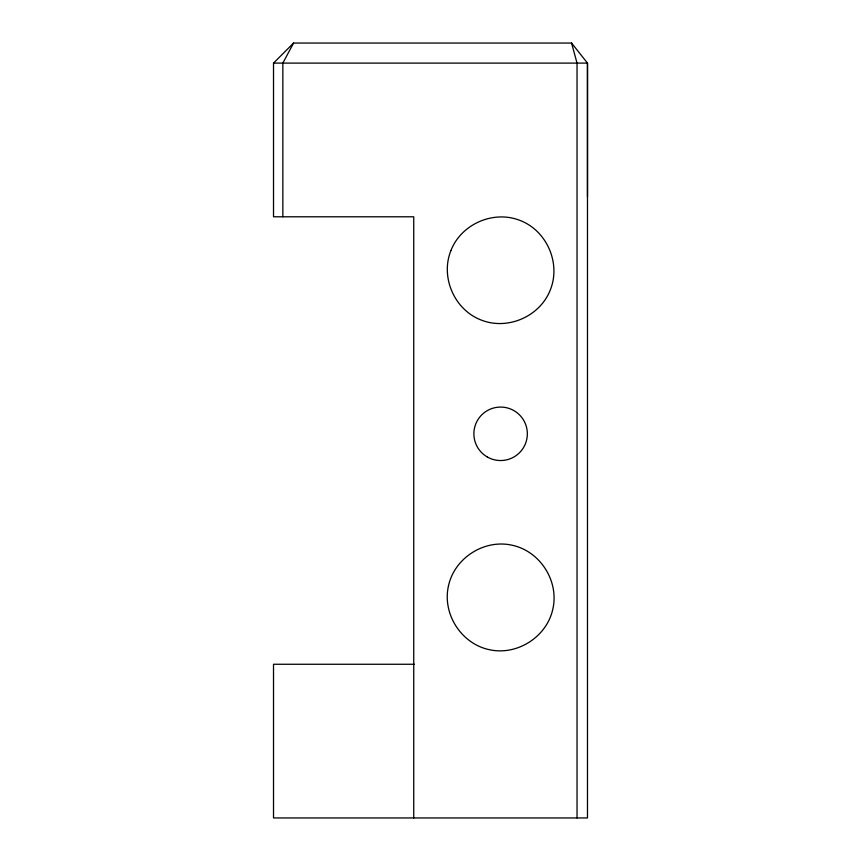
<?xml version="1.0" encoding="UTF-8"?>
<svg xmlns="http://www.w3.org/2000/svg" width="861" height="861" viewBox="0 0 861 861"><rect width="100%" height="100%" fill="white"/><g stroke="black" fill="none" stroke-linecap="round" stroke-linejoin="round"><path stroke-width="1.29" d="M414.389 664.261L273.518 664.261L273.518 817.95L587.482 817.95L587.482 63.101L571.564 43.05L293.569 43.05L282.849 63.101L282.849 216.789M413.743 817.95L413.743 216.789L273.518 216.789L273.518 63.101L293.569 43.05M273.518 63.101L587.482 63.101L587.482 196.738M571.564 43.05L577.031 63.101L577.031 817.95M448.484 585.824C442.091 613.721 461.087 643.576 489.048 649.625C516.934 656.007 546.8 637.022 552.848 609.05C559.23 581.164 540.245 551.298 512.273 545.261C484.388 538.868 454.522 557.863 448.484 585.824M450.873 250.659C440.229 277.22 454.35 309.669 481.03 319.98C507.592 330.635 540.041 316.514 550.351 289.823C561.006 263.262 546.886 230.813 520.195 220.502C493.633 209.858 461.184 223.978 450.873 250.659M487.251 456.954A26.723 26.723 0 0 0 527.341 433.804A26.723 26.723 0 0 0 487.251 410.654A26.723 26.723 0 0 0 487.251 456.954"/></g></svg>
